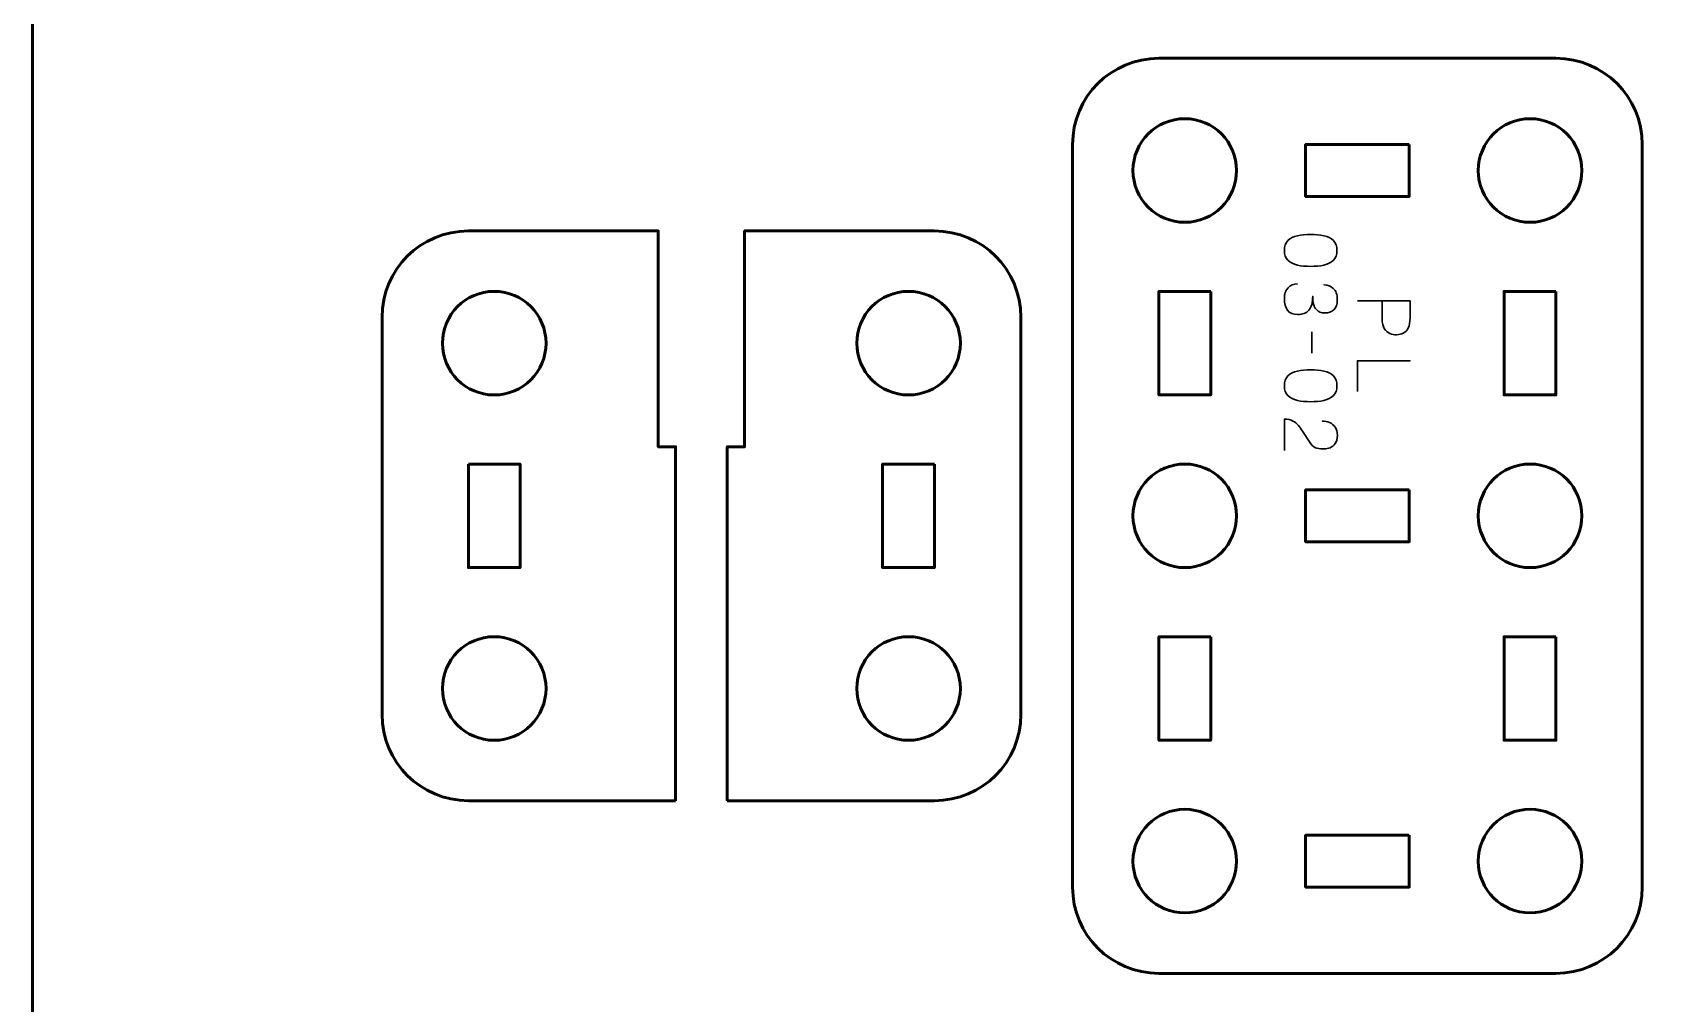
# Model space of a CAD drawing. Header units: centimetres. Extents: x -21 to 0, y -29.7 to 0.
# Drawn here: x -21 to -11.62, y -22.85 to -17.22 of the extents above; entities that cross this region are included whole.
import ezdxf

# ---------------------------------------------------------------- set-up
doc = ezdxf.new("R2010")
doc.units = ezdxf.units.CM
doc.header["$MEASUREMENT"] = 0
doc.layers.add('Layer 1', color=7, linetype='Continuous')

msp = doc.modelspace()

# ---------------------------------------------------------------- linework, layer by layer
at = {"layer": 'Layer 1', "color": 22, "lineweight": 53}
msp.add_open_spline([(-21, -29.19991), (-21, -29.19991), (-21, -0.49996), (-21, -0.49996), (-21, -0.49996), (-21, -0.22299), (-20.77691, 0), (-20.49991, 0), (-20.49991, 0), (-20.49991, 0), (-0.5001, 0), (-0.5001, 0), (-0.5001, 0), (-0.22296, 0), (0, -0.22299), (0, -0.49996), (0, -0.49996), (0, -0.49996), (0, -29.19991), (0, -29.19991), (0, -29.19991), (0, -29.47691), (-0.22296, -29.7), (-0.5001, -29.7), (-0.5001, -29.7), (-0.5001, -29.7), (-20.49991, -29.7), (-20.49991, -29.7), (-20.49991, -29.7), (-20.77691, -29.7), (-21, -29.47691), (-21, -29.19991)], degree=3, knots=[0, 0, 0, 0, 0.125, 0.125, 0.125, 0.125, 0.25, 0.25, 0.25, 0.25, 0.375, 0.375, 0.375, 0.375, 0.5, 0.5, 0.5, 0.5, 0.625, 0.625, 0.625, 0.625, 0.75, 0.75, 0.75, 0.75, 0.875, 0.875, 0.875, 0.875, 1, 1, 1, 1], dxfattribs=at)
at = {"layer": 'Layer 1', "color": 114, "lineweight": 53}
for points in [[(-11.67488, -17.87505), (-11.67488, -17.87505), (-11.67488, -22.17491), (-11.67488, -22.17491), (-11.67488, -22.17491), (-11.67488, -22.45204), (-11.89798, -22.675), (-12.17498, -22.675), (-12.17498, -22.675), (-12.17498, -22.675), (-14.4749, -22.675), (-14.4749, -22.675), (-14.4749, -22.675), (-14.75191, -22.675), (-14.97486, -22.45204), (-14.97486, -22.17491), (-14.97486, -22.17491), (-14.97486, -22.17491), (-14.97486, -17.87505), (-14.97486, -17.87505), (-14.97486, -17.87505), (-14.97486, -17.59805), (-14.75191, -17.37496), (-14.4749, -17.37496), (-14.4749, -17.37496), (-14.4749, -17.37496), (-12.17498, -17.37496), (-12.17498, -17.37496), (-12.17498, -17.37496), (-11.89798, -17.37496), (-11.67488, -17.59805), (-11.67488, -17.87505)], [(-17.27486, -21.67497), (-17.27486, -21.67497), (-18.47479, -21.67498), (-18.47479, -21.67498), (-18.47479, -21.67498), (-18.75179, -21.67498), (-18.97488, -21.45203), (-18.97488, -21.17502), (-18.97488, -21.17502), (-18.97488, -21.17502), (-18.97488, -18.8751), (-18.97488, -18.8751), (-18.97488, -18.8751), (-18.97488, -18.5981), (-18.75179, -18.375), (-18.47479, -18.375), (-18.47479, -18.375), (-18.47479, -18.375), (-17.37485, -18.37499), (-17.37485, -18.37499), (-17.37485, -18.37499), (-17.37485, -18.37499), (-17.37485, -19.625), (-17.37485, -19.625), (-17.37485, -19.625), (-17.37485, -19.625), (-17.27486, -19.625), (-17.27486, -19.625), (-17.27486, -19.625), (-17.27486, -19.625), (-17.27486, -21.67497), (-17.27486, -21.67497)], [(-16.97487, -21.67497), (-16.97487, -21.67497), (-15.77494, -21.67498), (-15.77494, -21.67498), (-15.77494, -21.67498), (-15.49794, -21.67498), (-15.27485, -21.45203), (-15.27485, -21.17502), (-15.27485, -21.17502), (-15.27485, -21.17502), (-15.27485, -18.8751), (-15.27485, -18.8751), (-15.27485, -18.8751), (-15.27485, -18.5981), (-15.49794, -18.375), (-15.77494, -18.375), (-15.77494, -18.375), (-15.77494, -18.375), (-16.87488, -18.37499), (-16.87488, -18.37499), (-16.87488, -18.37499), (-16.87488, -18.37499), (-16.87488, -19.625), (-16.87488, -19.625), (-16.87488, -19.625), (-16.87488, -19.625), (-16.97487, -19.625), (-16.97487, -19.625), (-16.97487, -19.625), (-16.97487, -19.625), (-16.97487, -21.67497), (-16.97487, -21.67497)]]:
    msp.add_open_spline(points, degree=3, knots=[0, 0, 0, 0, 0.125, 0.125, 0.125, 0.125, 0.25, 0.25, 0.25, 0.25, 0.375, 0.375, 0.375, 0.375, 0.5, 0.5, 0.5, 0.5, 0.625, 0.625, 0.625, 0.625, 0.75, 0.75, 0.75, 0.75, 0.875, 0.875, 0.875, 0.875, 1, 1, 1, 1], dxfattribs=at)
at = {"layer": 'Layer 1', "lineweight": 53}
for points in [[(-14.32497, -18.32499), (-14.4906, -18.32499), (-14.62498, -18.19076), (-14.62498, -18.02498), (-14.62498, -18.02498), (-14.62498, -17.85932), (-14.4906, -17.72498), (-14.32497, -17.72498), (-14.32497, -17.72498), (-14.1592, -17.72498), (-14.02497, -17.85932), (-14.02497, -18.02498), (-14.02497, -18.02498), (-14.02497, -18.19076), (-14.1592, -18.32499), (-14.32497, -18.32499)], [(-12.32491, -18.32499), (-12.49068, -18.32499), (-12.62491, -18.19076), (-12.62491, -18.02498), (-12.62491, -18.02498), (-12.62491, -17.85932), (-12.49068, -17.72498), (-12.32491, -17.72498), (-12.32491, -17.72498), (-12.15925, -17.72498), (-12.02491, -17.85932), (-12.02491, -18.02498), (-12.02491, -18.02498), (-12.02491, -18.19076), (-12.15925, -18.32499), (-12.32491, -18.32499)], [(-13.02493, -17.87505), (-13.02493, -17.87505), (-13.02493, -18.17506), (-13.02493, -18.17506), (-13.02493, -18.17506), (-13.02493, -18.17506), (-13.62492, -18.17506), (-13.62492, -18.17506), (-13.62492, -18.17506), (-13.62492, -18.17506), (-13.62492, -17.87505), (-13.62492, -17.87505), (-13.62492, -17.87505), (-13.62492, -17.87505), (-13.02493, -17.87505), (-13.02493, -17.87505)], [(-18.02485, -19.02503), (-18.02485, -19.1908), (-18.15908, -19.32503), (-18.32486, -19.32503), (-18.32486, -19.32503), (-18.49052, -19.32503), (-18.62486, -19.1908), (-18.62486, -19.02503), (-18.62486, -19.02503), (-18.62486, -18.85937), (-18.49052, -18.72503), (-18.32486, -18.72503), (-18.32486, -18.72503), (-18.15908, -18.72503), (-18.02485, -18.85937), (-18.02485, -19.02503)], [(-16.22488, -19.02503), (-16.22488, -19.1908), (-16.09065, -19.32503), (-15.92487, -19.32503), (-15.92487, -19.32503), (-15.75921, -19.32503), (-15.62487, -19.1908), (-15.62487, -19.02503), (-15.62487, -19.02503), (-15.62487, -18.85937), (-15.75921, -18.72503), (-15.92487, -18.72503), (-15.92487, -18.72503), (-16.09065, -18.72503), (-16.22488, -18.85937), (-16.22488, -19.02503)], [(-14.1749, -18.725), (-14.1749, -18.725), (-14.1749, -19.325), (-14.1749, -19.325), (-14.1749, -19.325), (-14.1749, -19.325), (-14.4749, -19.325), (-14.4749, -19.325), (-14.4749, -19.325), (-14.4749, -19.325), (-14.4749, -18.725), (-14.4749, -18.725), (-14.4749, -18.725), (-14.4749, -18.725), (-14.1749, -18.725), (-14.1749, -18.725)], [(-12.17498, -18.725), (-12.17498, -18.725), (-12.17498, -19.325), (-12.17498, -19.325), (-12.17498, -19.325), (-12.17498, -19.325), (-12.47498, -19.325), (-12.47498, -19.325), (-12.47498, -19.325), (-12.47498, -19.325), (-12.47498, -18.725), (-12.47498, -18.725), (-12.47498, -18.725), (-12.47498, -18.725), (-12.17498, -18.725), (-12.17498, -18.725)], [(-18.47479, -19.72505), (-18.47479, -19.72505), (-18.17478, -19.72505), (-18.17478, -19.72505), (-18.17478, -19.72505), (-18.17478, -19.72505), (-18.17478, -20.32504), (-18.17478, -20.32504), (-18.17478, -20.32504), (-18.17478, -20.32504), (-18.47479, -20.32504), (-18.47479, -20.32504), (-18.47479, -20.32504), (-18.47479, -20.32504), (-18.47479, -19.72505), (-18.47479, -19.72505)], [(-15.77494, -19.72505), (-15.77494, -19.72505), (-16.07495, -19.72505), (-16.07495, -19.72505), (-16.07495, -19.72505), (-16.07495, -19.72505), (-16.07495, -20.32504), (-16.07495, -20.32504), (-16.07495, -20.32504), (-16.07495, -20.32504), (-15.77494, -20.32504), (-15.77494, -20.32504), (-15.77494, -20.32504), (-15.77494, -20.32504), (-15.77494, -19.72505), (-15.77494, -19.72505)], [(-14.32497, -20.32505), (-14.4906, -20.32505), (-14.62498, -20.19068), (-14.62498, -20.02505), (-14.62498, -20.02505), (-14.62498, -19.85928), (-14.4906, -19.72505), (-14.32497, -19.72505), (-14.32497, -19.72505), (-14.1592, -19.72505), (-14.02497, -19.85928), (-14.02497, -20.02505), (-14.02497, -20.02505), (-14.02497, -20.19068), (-14.1592, -20.32505), (-14.32497, -20.32505)], [(-12.32491, -20.32505), (-12.49068, -20.32505), (-12.62491, -20.19068), (-12.62491, -20.02505), (-12.62491, -20.02505), (-12.62491, -19.85928), (-12.49068, -19.72505), (-12.32491, -19.72505), (-12.32491, -19.72505), (-12.15925, -19.72505), (-12.02491, -19.85928), (-12.02491, -20.02505), (-12.02491, -20.02505), (-12.02491, -20.19068), (-12.15925, -20.32505), (-12.32491, -20.32505)], [(-13.02493, -19.87498), (-13.02493, -19.87498), (-13.02493, -20.17498), (-13.02493, -20.17498), (-13.02493, -20.17498), (-13.02493, -20.17498), (-13.62492, -20.17498), (-13.62492, -20.17498), (-13.62492, -20.17498), (-13.62492, -20.17498), (-13.62492, -19.87498), (-13.62492, -19.87498), (-13.62492, -19.87498), (-13.62492, -19.87498), (-13.02493, -19.87498), (-13.02493, -19.87498)], [(-18.02485, -21.02509), (-18.02485, -21.19072), (-18.15908, -21.3251), (-18.32486, -21.3251), (-18.32486, -21.3251), (-18.49052, -21.3251), (-18.62486, -21.19072), (-18.62486, -21.02509), (-18.62486, -21.02509), (-18.62486, -20.85932), (-18.49052, -20.72509), (-18.32486, -20.72509), (-18.32486, -20.72509), (-18.15908, -20.72509), (-18.02485, -20.85932), (-18.02485, -21.02509)], [(-16.22488, -21.02509), (-16.22488, -21.19072), (-16.09065, -21.3251), (-15.92487, -21.3251), (-15.92487, -21.3251), (-15.75921, -21.3251), (-15.62487, -21.19072), (-15.62487, -21.02509), (-15.62487, -21.02509), (-15.62487, -20.85932), (-15.75921, -20.72509), (-15.92487, -20.72509), (-15.92487, -20.72509), (-16.09065, -20.72509), (-16.22488, -20.85932), (-16.22488, -21.02509)], [(-14.1749, -20.72496), (-14.1749, -20.72496), (-14.1749, -21.32496), (-14.1749, -21.32496), (-14.1749, -21.32496), (-14.1749, -21.32496), (-14.4749, -21.32496), (-14.4749, -21.32496), (-14.4749, -21.32496), (-14.4749, -21.32496), (-14.4749, -20.72496), (-14.4749, -20.72496), (-14.4749, -20.72496), (-14.4749, -20.72496), (-14.1749, -20.72496), (-14.1749, -20.72496)], [(-12.17498, -20.72496), (-12.17498, -20.72496), (-12.17498, -21.32496), (-12.17498, -21.32496), (-12.17498, -21.32496), (-12.17498, -21.32496), (-12.47498, -21.32496), (-12.47498, -21.32496), (-12.47498, -21.32496), (-12.47498, -21.32496), (-12.47498, -20.72496), (-12.47498, -20.72496), (-12.47498, -20.72496), (-12.47498, -20.72496), (-12.17498, -20.72496), (-12.17498, -20.72496)], [(-14.32497, -22.32497), (-14.4906, -22.32497), (-14.62498, -22.19065), (-14.62498, -22.02498), (-14.62498, -22.02498), (-14.62498, -21.85935), (-14.4906, -21.72498), (-14.32497, -21.72498), (-14.32497, -21.72498), (-14.1592, -21.72498), (-14.02497, -21.85935), (-14.02497, -22.02498), (-14.02497, -22.02498), (-14.02497, -22.19065), (-14.1592, -22.32497), (-14.32497, -22.32497)], [(-12.32491, -22.32497), (-12.49068, -22.32497), (-12.62491, -22.19065), (-12.62491, -22.02498), (-12.62491, -22.02498), (-12.62491, -21.85935), (-12.49068, -21.72498), (-12.32491, -21.72498), (-12.32491, -21.72498), (-12.15925, -21.72498), (-12.02491, -21.85935), (-12.02491, -22.02498), (-12.02491, -22.02498), (-12.02491, -22.19065), (-12.15925, -22.32497), (-12.32491, -22.32497)], [(-13.02493, -21.87491), (-13.02493, -21.87491), (-13.02493, -22.17491), (-13.02493, -22.17491), (-13.02493, -22.17491), (-13.02493, -22.17491), (-13.62492, -22.17491), (-13.62492, -22.17491), (-13.62492, -22.17491), (-13.62492, -22.17491), (-13.62492, -21.87491), (-13.62492, -21.87491), (-13.62492, -21.87491), (-13.62492, -21.87491), (-13.02493, -21.87491), (-13.02493, -21.87491)]]:
    msp.add_open_spline(points, degree=3, knots=[0, 0, 0, 0, 0.25, 0.25, 0.25, 0.25, 0.5, 0.5, 0.5, 0.5, 0.75, 0.75, 0.75, 0.75, 1, 1, 1, 1], dxfattribs=at)
at = {"layer": 'Layer 1', "color": 40, "lineweight": 30}
for points, knots in [([(-13.74825, -18.48786), (-13.74801, -18.51238), (-13.74109, -18.5314), (-13.72758, -18.54491), (-13.72758, -18.54491), (-13.7141, -18.55828), (-13.6959, -18.56763), (-13.6729, -18.57288), (-13.6729, -18.57288), (-13.65, -18.57796), (-13.62439, -18.58047), (-13.59585, -18.58019), (-13.59585, -18.58019), (-13.56774, -18.58047), (-13.54212, -18.57796), (-13.51909, -18.57288), (-13.51909, -18.57288), (-13.49637, -18.56763), (-13.47817, -18.55828), (-13.46437, -18.54491), (-13.46437, -18.54491), (-13.4509, -18.5314), (-13.44384, -18.51238), (-13.44345, -18.48786), (-13.44345, -18.48786), (-13.44384, -18.46321), (-13.4509, -18.44416), (-13.46437, -18.43082), (-13.46437, -18.43082), (-13.47817, -18.41731), (-13.49637, -18.40807), (-13.51909, -18.40299), (-13.51909, -18.40299), (-13.54212, -18.39773), (-13.56774, -18.39526), (-13.59585, -18.39565), (-13.59585, -18.39565), (-13.62439, -18.39526), (-13.65, -18.39773), (-13.6729, -18.40299), (-13.6729, -18.40299), (-13.6959, -18.40807), (-13.7141, -18.41731), (-13.72758, -18.43082), (-13.72758, -18.43082), (-13.74109, -18.44416), (-13.74801, -18.46321), (-13.74825, -18.48786)], [0, 0, 0, 0, 0.0833333, 0.0833333, 0.0833333, 0.0833333, 0.1666667, 0.1666667, 0.1666667, 0.1666667, 0.25, 0.25, 0.25, 0.25, 0.3333333, 0.3333333, 0.3333333, 0.3333333, 0.4166667, 0.4166667, 0.4166667, 0.4166667, 0.5, 0.5, 0.5, 0.5, 0.5833333, 0.5833333, 0.5833333, 0.5833333, 0.6666667, 0.6666667, 0.6666667, 0.6666667, 0.75, 0.75, 0.75, 0.75, 0.8333333, 0.8333333, 0.8333333, 0.8333333, 0.9166667, 0.9166667, 0.9166667, 0.9166667, 1, 1, 1, 1]), ([(-13.74825, -18.48786), (-13.74801, -18.51238), (-13.74109, -18.5314), (-13.72758, -18.54491), (-13.72758, -18.54491), (-13.7141, -18.55828), (-13.6959, -18.56763), (-13.6729, -18.57288), (-13.6729, -18.57288), (-13.65, -18.57796), (-13.62439, -18.58047), (-13.59585, -18.58019), (-13.59585, -18.58019), (-13.56774, -18.58047), (-13.54212, -18.57796), (-13.51909, -18.57288), (-13.51909, -18.57288), (-13.49637, -18.56763), (-13.47817, -18.55828), (-13.46437, -18.54491), (-13.46437, -18.54491), (-13.4509, -18.5314), (-13.44384, -18.51238), (-13.44345, -18.48786), (-13.44345, -18.48786), (-13.44384, -18.46321), (-13.4509, -18.44416), (-13.46437, -18.43082), (-13.46437, -18.43082), (-13.47817, -18.41731), (-13.49637, -18.40807), (-13.51909, -18.40299), (-13.51909, -18.40299), (-13.54212, -18.39773), (-13.56774, -18.39526), (-13.59585, -18.39565), (-13.59585, -18.39565), (-13.62439, -18.39526), (-13.65, -18.39773), (-13.6729, -18.40299), (-13.6729, -18.40299), (-13.6959, -18.40807), (-13.7141, -18.41731), (-13.72758, -18.43082), (-13.72758, -18.43082), (-13.74109, -18.44416), (-13.74801, -18.46321), (-13.74825, -18.48786)], [0, 0, 0, 0, 0.0833333, 0.0833333, 0.0833333, 0.0833333, 0.1666667, 0.1666667, 0.1666667, 0.1666667, 0.25, 0.25, 0.25, 0.25, 0.3333333, 0.3333333, 0.3333333, 0.3333333, 0.4166667, 0.4166667, 0.4166667, 0.4166667, 0.5, 0.5, 0.5, 0.5, 0.5833333, 0.5833333, 0.5833333, 0.5833333, 0.6666667, 0.6666667, 0.6666667, 0.6666667, 0.75, 0.75, 0.75, 0.75, 0.8333333, 0.8333333, 0.8333333, 0.8333333, 0.9166667, 0.9166667, 0.9166667, 0.9166667, 1, 1, 1, 1]), ([(-13.67163, -18.6809), (-13.69467, -18.6809), (-13.71312, -18.68863), (-13.72691, -18.70408), (-13.72691, -18.70408), (-13.74095, -18.71922), (-13.74801, -18.74059), (-13.74825, -18.76815), (-13.74825, -18.76815), (-13.74839, -18.79545), (-13.74233, -18.8175), (-13.73008, -18.83415), (-13.73008, -18.83415), (-13.71767, -18.85056), (-13.6977, -18.85895), (-13.67001, -18.85952), (-13.67001, -18.85952), (-13.64203, -18.85952), (-13.62065, -18.85098), (-13.60605, -18.83373), (-13.60605, -18.83373), (-13.59144, -18.81637), (-13.58414, -18.78938), (-13.584, -18.75284), (-13.584, -18.75284), (-13.58386, -18.78882), (-13.57726, -18.81418), (-13.56428, -18.82879), (-13.56428, -18.82879), (-13.55133, -18.84325), (-13.53454, -18.85027), (-13.51373, -18.84985), (-13.51373, -18.84985), (-13.49305, -18.84999), (-13.47598, -18.84406), (-13.46233, -18.83221), (-13.46233, -18.83221), (-13.44896, -18.82011), (-13.44194, -18.79986), (-13.44137, -18.77146), (-13.44137, -18.77146), (-13.44208, -18.74278), (-13.44977, -18.72158), (-13.46451, -18.70765), (-13.46451, -18.70765), (-13.47926, -18.6936), (-13.49704, -18.68669), (-13.51799, -18.68683), (-13.51799, -18.68683), (-13.49704, -18.68669), (-13.47926, -18.6936), (-13.46451, -18.70765), (-13.46451, -18.70765), (-13.44977, -18.72158), (-13.44208, -18.74278), (-13.44137, -18.77146), (-13.44137, -18.77146), (-13.44194, -18.79986), (-13.44896, -18.82011), (-13.46233, -18.83221), (-13.46233, -18.83221), (-13.47598, -18.84406), (-13.49305, -18.84999), (-13.51373, -18.84985), (-13.51373, -18.84985), (-13.53454, -18.85027), (-13.55133, -18.84325), (-13.56428, -18.82879), (-13.56428, -18.82879), (-13.57726, -18.81418), (-13.58386, -18.78882), (-13.584, -18.75284), (-13.584, -18.75284), (-13.58414, -18.78938), (-13.59144, -18.81637), (-13.60605, -18.83373), (-13.60605, -18.83373), (-13.62065, -18.85098), (-13.64203, -18.85952), (-13.67001, -18.85952), (-13.67001, -18.85952), (-13.6977, -18.85895), (-13.71767, -18.85056), (-13.73008, -18.83415), (-13.73008, -18.83415), (-13.74233, -18.8175), (-13.74839, -18.79545), (-13.74825, -18.76815), (-13.74825, -18.76815), (-13.74801, -18.74059), (-13.74095, -18.71922), (-13.72691, -18.70408), (-13.72691, -18.70408), (-13.71312, -18.68863), (-13.69467, -18.6809), (-13.67163, -18.6809)], [0, 0, 0, 0, 0.0416667, 0.0416667, 0.0416667, 0.0416667, 0.0833333, 0.0833333, 0.0833333, 0.0833333, 0.125, 0.125, 0.125, 0.125, 0.1666667, 0.1666667, 0.1666667, 0.1666667, 0.2083333, 0.2083333, 0.2083333, 0.2083333, 0.25, 0.25, 0.25, 0.25, 0.2916667, 0.2916667, 0.2916667, 0.2916667, 0.3333333, 0.3333333, 0.3333333, 0.3333333, 0.375, 0.375, 0.375, 0.375, 0.4166667, 0.4166667, 0.4166667, 0.4166667, 0.4583333, 0.4583333, 0.4583333, 0.4583333, 0.5, 0.5, 0.5, 0.5, 0.5416667, 0.5416667, 0.5416667, 0.5416667, 0.5833333, 0.5833333, 0.5833333, 0.5833333, 0.625, 0.625, 0.625, 0.625, 0.6666667, 0.6666667, 0.6666667, 0.6666667, 0.7083333, 0.7083333, 0.7083333, 0.7083333, 0.75, 0.75, 0.75, 0.75, 0.7916667, 0.7916667, 0.7916667, 0.7916667, 0.8333333, 0.8333333, 0.8333333, 0.8333333, 0.875, 0.875, 0.875, 0.875, 0.9166667, 0.9166667, 0.9166667, 0.9166667, 0.9583333, 0.9583333, 0.9583333, 0.9583333, 1, 1, 1, 1]), ([(-13.32492, -18.78042), (-13.32492, -18.78042), (-13.01971, -18.78042), (-13.01971, -18.78042), (-13.01971, -18.78042), (-13.01971, -18.78042), (-13.01971, -18.87772), (-13.01971, -18.87772), (-13.01971, -18.87772), (-13.01999, -18.90333), (-13.02369, -18.92333), (-13.03085, -18.93752), (-13.03085, -18.93752), (-13.03816, -18.95141), (-13.04768, -18.96122), (-13.05953, -18.96687), (-13.05953, -18.96687), (-13.07139, -18.97237), (-13.08419, -18.9754), (-13.09799, -18.97597), (-13.09799, -18.97597), (-13.11203, -18.97664), (-13.1254, -18.97431), (-13.13806, -18.96881), (-13.13806, -18.96881), (-13.15076, -18.96327), (-13.16124, -18.95378), (-13.16935, -18.94055), (-13.16935, -18.94055), (-13.1775, -18.92704), (-13.18163, -18.90883), (-13.18191, -18.88569), (-13.18191, -18.88569), (-13.18191, -18.88569), (-13.18191, -18.78042), (-13.18191, -18.78042), (-13.18191, -18.78042), (-13.18191, -18.78042), (-13.18191, -18.88569), (-13.18191, -18.88569), (-13.18191, -18.88569), (-13.18163, -18.90845), (-13.1775, -18.92647), (-13.16935, -18.93998), (-13.16935, -18.93998), (-13.16124, -18.95336), (-13.15076, -18.96288), (-13.13806, -18.96852), (-13.13806, -18.96852), (-13.1254, -18.97403), (-13.11203, -18.9765), (-13.09799, -18.97597), (-13.09799, -18.97597), (-13.08419, -18.9754), (-13.07139, -18.97237), (-13.05953, -18.96673), (-13.05953, -18.96673), (-13.04768, -18.96094), (-13.03816, -18.95103), (-13.03085, -18.93709), (-13.03085, -18.93709), (-13.02369, -18.92291), (-13.01999, -18.90305), (-13.01971, -18.87772), (-13.01971, -18.87772), (-13.01971, -18.87772), (-13.01971, -18.78042), (-13.01971, -18.78042), (-13.01971, -18.78042), (-13.01971, -18.78042), (-13.32492, -18.78042), (-13.32492, -18.78042)], [0, 0, 0, 0, 0.0555556, 0.0555556, 0.0555556, 0.0555556, 0.1111111, 0.1111111, 0.1111111, 0.1111111, 0.1666667, 0.1666667, 0.1666667, 0.1666667, 0.2222222, 0.2222222, 0.2222222, 0.2222222, 0.2777778, 0.2777778, 0.2777778, 0.2777778, 0.3333333, 0.3333333, 0.3333333, 0.3333333, 0.3888889, 0.3888889, 0.3888889, 0.3888889, 0.4444444, 0.4444444, 0.4444444, 0.4444444, 0.5, 0.5, 0.5, 0.5, 0.5555556, 0.5555556, 0.5555556, 0.5555556, 0.6111111, 0.6111111, 0.6111111, 0.6111111, 0.6666667, 0.6666667, 0.6666667, 0.6666667, 0.7222222, 0.7222222, 0.7222222, 0.7222222, 0.7777778, 0.7777778, 0.7777778, 0.7777778, 0.8333333, 0.8333333, 0.8333333, 0.8333333, 0.8888889, 0.8888889, 0.8888889, 0.8888889, 0.9444444, 0.9444444, 0.9444444, 0.9444444, 1, 1, 1, 1]), ([(-13.32492, -19.30503), (-13.32492, -19.30503), (-13.32492, -19.12684), (-13.32492, -19.12684), (-13.32492, -19.12684), (-13.32492, -19.12684), (-13.01971, -19.12684), (-13.01971, -19.12684), (-13.01971, -19.12684), (-13.01971, -19.12684), (-13.32492, -19.12684), (-13.32492, -19.12684), (-13.32492, -19.12684), (-13.32492, -19.12684), (-13.32492, -19.30503), (-13.32492, -19.30503)], [0, 0, 0, 0, 0.25, 0.25, 0.25, 0.25, 0.5, 0.5, 0.5, 0.5, 0.75, 0.75, 0.75, 0.75, 1, 1, 1, 1]), ([(-13.74825, -19.27169), (-13.74801, -19.29621), (-13.74109, -19.31522), (-13.72758, -19.32874), (-13.72758, -19.32874), (-13.7141, -19.34211), (-13.6959, -19.35145), (-13.6729, -19.35671), (-13.6729, -19.35671), (-13.65, -19.36179), (-13.62439, -19.3643), (-13.59585, -19.36401), (-13.59585, -19.36401), (-13.56774, -19.3643), (-13.54212, -19.36179), (-13.51909, -19.35671), (-13.51909, -19.35671), (-13.49637, -19.35145), (-13.47817, -19.34211), (-13.46437, -19.32874), (-13.46437, -19.32874), (-13.4509, -19.31522), (-13.44384, -19.29621), (-13.44345, -19.27169), (-13.44345, -19.27169), (-13.44384, -19.247), (-13.4509, -19.22798), (-13.46437, -19.21461), (-13.46437, -19.21461), (-13.47817, -19.20114), (-13.49637, -19.19189), (-13.51909, -19.18678), (-13.51909, -19.18678), (-13.54212, -19.18156), (-13.56774, -19.17909), (-13.59585, -19.17948), (-13.59585, -19.17948), (-13.62439, -19.17909), (-13.65, -19.18156), (-13.6729, -19.18678), (-13.6729, -19.18678), (-13.6959, -19.19189), (-13.7141, -19.20114), (-13.72758, -19.21461), (-13.72758, -19.21461), (-13.74109, -19.22798), (-13.74801, -19.247), (-13.74825, -19.27169)], [0, 0, 0, 0, 0.0833333, 0.0833333, 0.0833333, 0.0833333, 0.1666667, 0.1666667, 0.1666667, 0.1666667, 0.25, 0.25, 0.25, 0.25, 0.3333333, 0.3333333, 0.3333333, 0.3333333, 0.4166667, 0.4166667, 0.4166667, 0.4166667, 0.5, 0.5, 0.5, 0.5, 0.5833333, 0.5833333, 0.5833333, 0.5833333, 0.6666667, 0.6666667, 0.6666667, 0.6666667, 0.75, 0.75, 0.75, 0.75, 0.8333333, 0.8333333, 0.8333333, 0.8333333, 0.9166667, 0.9166667, 0.9166667, 0.9166667, 1, 1, 1, 1]), ([(-13.74825, -19.27169), (-13.74801, -19.29621), (-13.74109, -19.31522), (-13.72758, -19.32874), (-13.72758, -19.32874), (-13.7141, -19.34211), (-13.6959, -19.35145), (-13.6729, -19.35671), (-13.6729, -19.35671), (-13.65, -19.36179), (-13.62439, -19.3643), (-13.59585, -19.36401), (-13.59585, -19.36401), (-13.56774, -19.3643), (-13.54212, -19.36179), (-13.51909, -19.35671), (-13.51909, -19.35671), (-13.49637, -19.35145), (-13.47817, -19.34211), (-13.46437, -19.32874), (-13.46437, -19.32874), (-13.4509, -19.31522), (-13.44384, -19.29621), (-13.44345, -19.27169), (-13.44345, -19.27169), (-13.44384, -19.247), (-13.4509, -19.22798), (-13.46437, -19.21461), (-13.46437, -19.21461), (-13.47817, -19.20114), (-13.49637, -19.19189), (-13.51909, -19.18678), (-13.51909, -19.18678), (-13.54212, -19.18156), (-13.56774, -19.17909), (-13.59585, -19.17948), (-13.59585, -19.17948), (-13.62439, -19.17909), (-13.65, -19.18156), (-13.6729, -19.18678), (-13.6729, -19.18678), (-13.6959, -19.19189), (-13.7141, -19.20114), (-13.72758, -19.21461), (-13.72758, -19.21461), (-13.74109, -19.22798), (-13.74801, -19.247), (-13.74825, -19.27169)], [0, 0, 0, 0, 0.0833333, 0.0833333, 0.0833333, 0.0833333, 0.1666667, 0.1666667, 0.1666667, 0.1666667, 0.25, 0.25, 0.25, 0.25, 0.3333333, 0.3333333, 0.3333333, 0.3333333, 0.4166667, 0.4166667, 0.4166667, 0.4166667, 0.5, 0.5, 0.5, 0.5, 0.5833333, 0.5833333, 0.5833333, 0.5833333, 0.6666667, 0.6666667, 0.6666667, 0.6666667, 0.75, 0.75, 0.75, 0.75, 0.8333333, 0.8333333, 0.8333333, 0.8333333, 0.9166667, 0.9166667, 0.9166667, 0.9166667, 1, 1, 1, 1]), ([(-13.74825, -19.64638), (-13.74825, -19.64638), (-13.74825, -19.46473), (-13.74825, -19.46473), (-13.74825, -19.46473), (-13.728, -19.4653), (-13.7116, -19.469), (-13.69879, -19.47577), (-13.69879, -19.47577), (-13.68613, -19.48237), (-13.67551, -19.49091), (-13.66697, -19.50139), (-13.66697, -19.50139), (-13.65868, -19.51172), (-13.65057, -19.52305), (-13.64284, -19.53543), (-13.64284, -19.53543), (-13.64284, -19.53543), (-13.59462, -19.60778), (-13.59462, -19.60778), (-13.59462, -19.60778), (-13.58414, -19.62211), (-13.57186, -19.63078), (-13.55811, -19.63382), (-13.55811, -19.63382), (-13.54431, -19.63671), (-13.53027, -19.63795), (-13.51577, -19.63742), (-13.51577, -19.63742), (-13.506, -19.63756), (-13.49524, -19.63519), (-13.48353, -19.6305), (-13.48353, -19.6305), (-13.4721, -19.6257), (-13.46219, -19.6177), (-13.45365, -19.60641), (-13.45365, -19.60641), (-13.44536, -19.59498), (-13.44095, -19.57938), (-13.44056, -19.55956), (-13.44056, -19.55956), (-13.44095, -19.53941), (-13.44536, -19.52315), (-13.45379, -19.51105), (-13.45379, -19.51105), (-13.46233, -19.49877), (-13.47319, -19.48996), (-13.48632, -19.48459), (-13.48632, -19.48459), (-13.49965, -19.47905), (-13.51344, -19.47644), (-13.52763, -19.47659), (-13.52763, -19.47659), (-13.51344, -19.47644), (-13.49965, -19.47905), (-13.48632, -19.48459), (-13.48632, -19.48459), (-13.47319, -19.48996), (-13.46233, -19.49877), (-13.45379, -19.51105), (-13.45379, -19.51105), (-13.44536, -19.52315), (-13.44095, -19.53941), (-13.44056, -19.55956), (-13.44056, -19.55956), (-13.44095, -19.57938), (-13.44536, -19.59498), (-13.45365, -19.60641), (-13.45365, -19.60641), (-13.46219, -19.6177), (-13.4721, -19.6257), (-13.48353, -19.6305), (-13.48353, -19.6305), (-13.49524, -19.63519), (-13.506, -19.63756), (-13.51577, -19.63742), (-13.51577, -19.63742), (-13.53027, -19.63795), (-13.54431, -19.63671), (-13.55811, -19.63382), (-13.55811, -19.63382), (-13.57186, -19.63078), (-13.58414, -19.62211), (-13.59462, -19.60778), (-13.59462, -19.60778), (-13.59462, -19.60778), (-13.64284, -19.53543), (-13.64284, -19.53543), (-13.64284, -19.53543), (-13.65057, -19.52305), (-13.65868, -19.51172), (-13.66697, -19.50139), (-13.66697, -19.50139), (-13.67551, -19.49091), (-13.68613, -19.48237), (-13.69879, -19.47577), (-13.69879, -19.47577), (-13.7116, -19.469), (-13.728, -19.4653), (-13.74825, -19.46473), (-13.74825, -19.46473), (-13.74825, -19.46473), (-13.74825, -19.64638), (-13.74825, -19.64638)], [0, 0, 0, 0, 0.0384615, 0.0384615, 0.0384615, 0.0384615, 0.0769231, 0.0769231, 0.0769231, 0.0769231, 0.1153846, 0.1153846, 0.1153846, 0.1153846, 0.1538462, 0.1538462, 0.1538462, 0.1538462, 0.1923077, 0.1923077, 0.1923077, 0.1923077, 0.2307692, 0.2307692, 0.2307692, 0.2307692, 0.2692308, 0.2692308, 0.2692308, 0.2692308, 0.3076923, 0.3076923, 0.3076923, 0.3076923, 0.3461538, 0.3461538, 0.3461538, 0.3461538, 0.3846154, 0.3846154, 0.3846154, 0.3846154, 0.4230769, 0.4230769, 0.4230769, 0.4230769, 0.4615385, 0.4615385, 0.4615385, 0.4615385, 0.5, 0.5, 0.5, 0.5, 0.5384615, 0.5384615, 0.5384615, 0.5384615, 0.5769231, 0.5769231, 0.5769231, 0.5769231, 0.6153846, 0.6153846, 0.6153846, 0.6153846, 0.6538462, 0.6538462, 0.6538462, 0.6538462, 0.6923077, 0.6923077, 0.6923077, 0.6923077, 0.7307692, 0.7307692, 0.7307692, 0.7307692, 0.7692308, 0.7692308, 0.7692308, 0.7692308, 0.8076923, 0.8076923, 0.8076923, 0.8076923, 0.8461538, 0.8461538, 0.8461538, 0.8461538, 0.8846154, 0.8846154, 0.8846154, 0.8846154, 0.9230769, 0.9230769, 0.9230769, 0.9230769, 0.9615385, 0.9615385, 0.9615385, 0.9615385, 1, 1, 1, 1])]:
    msp.add_open_spline(points, degree=3, knots=knots, dxfattribs=at)
msp.add_open_spline([(-13.58869, -18.95956), (-13.58869, -18.95956), (-13.58869, -19.08274), (-13.58869, -19.08274)], degree=3, dxfattribs=at)

doc.saveas('drawing.dxf')
